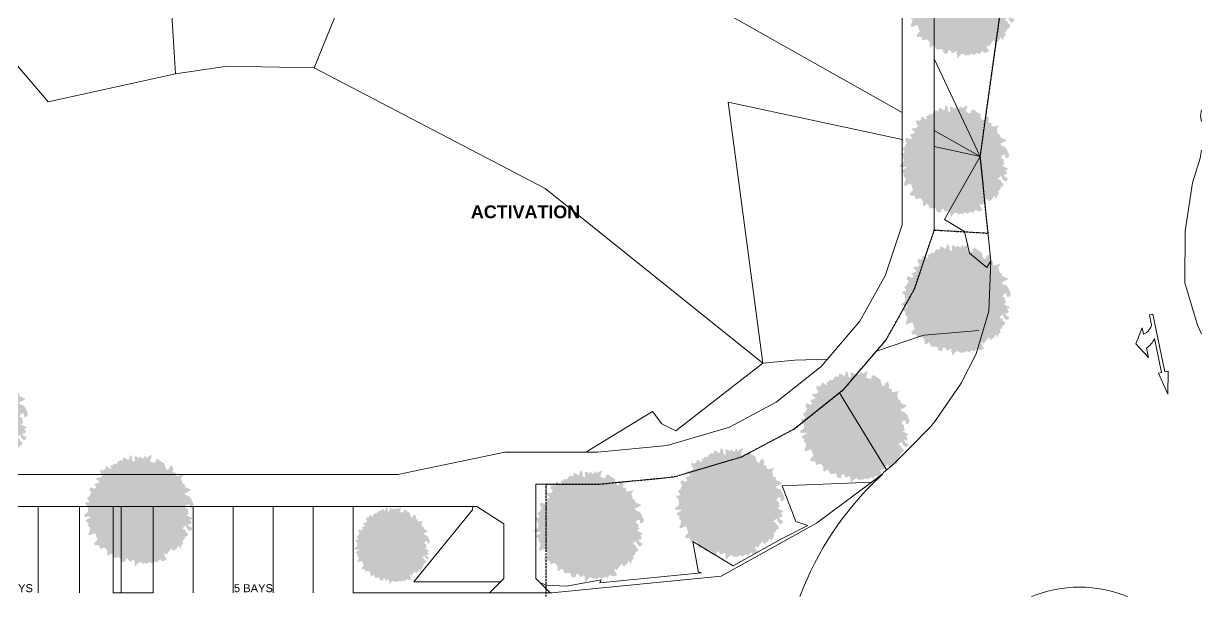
# Model space of a CAD drawing. Header units: metres. Extents: x -2358 to -2214, y 3875 to 4066.
# Drawn here: x -2290 to -2216.4, y 3958.4 to 3994.7 of the extents above; entities that cross this region are included whole.
import ezdxf

# ---------------------------------------------------------------- set-up
doc = ezdxf.new("R2010")
doc.units = ezdxf.units.M
doc.linetypes.add('AEC_Double Dash', pattern=[0.039, 0.015, -0.004, 0.006, -0.004, 0.006, -0.004])
doc.linetypes.add('BOUNDARY Tighter', pattern=[0.008, 0.004, -0.002, 0, -0.002])
for name, color, linetype, lineweight in [('A-DETL', 90, 'Continuous', 13), ('A-DETL-GENF', 92, 'Continuous', 5), ('A-FLOR', 192, 'Continuous', 5), ('C-PROP-LINE', 91, 'AEC_Double Dash', 13), ('C-TOPO', 7, 'Continuous', 5), ('C-TOPO-MAJR', 7, 'Continuous', 20), ('G-ANNO-TEXT', 231, 'Continuous', 5)]:
    doc.layers.add(name, color=color, linetype=linetype, lineweight=lineweight)
doc.styles.add('Arial', font='arial.ttf', dxfattribs={"height": 0.5})
doc.styles.add('Arial_B', font='arialbd.ttf', dxfattribs={"height": 0.8})

# ---------------------------------------------------------------- blocks, each defined once
blk = doc.blocks.new('Family - ___-240017-GA - Part B')
at = {"layer": 'C-PROP-LINE', "color": 33}
for p, q in [((-2228.604, 3997.734), (-2229.187, 3993.549)), ((-2229.834, 3988.898), (-2230.178, 3986.426)), ((-2230.178, 3986.426), (-2229.891, 3983.6)), ((-2234.28, 3978.15), (-2233.604, 3980.175)), ((-2234.869, 3977.096), (-2234.28, 3978.15)), ((-2235.016, 3976.832), (-2235.007, 3976.849)), ((-2238.72, 3971.855), (-2237.865, 3972.855)), ((-2241.255, 3969.836), (-2238.72, 3971.855)), ((-2248.46, 3966.651), (-2245.086, 3967.654)), ((-2245.086, 3967.654), (-2244.966, 3967.718)), ((-2244.8, 3967.805), (-2244.596, 3967.913)), ((-2256.702, 3965.944), (-2256.423, 3965.944)), ((-2256.371, 3965.944), (-2253.993, 3965.944)), ((-2253.993, 3965.944), (-2252.964, 3966.042)), ((-2252.695, 3966.067), (-2252.528, 3966.083)), ((-2257.301, 3965.013), (-2257.301, 3964.797)), ((-2257.301, 3964.745), (-2257.301, 3961.809)), ((-2257.301, 3961.41), (-2257.301, 3961.161))]:
    blk.add_line(p, q, dxfattribs=at)
at = {"layer": 'C-PROP-LINE', "color": 1}
for p, q in [((-2229.187, 3993.549), (-2229.834, 3988.898)), ((-2229.891, 3983.6), (-2229.692, 3981.63)), ((-2233.604, 3980.175), (-2233.053, 3981.825)), ((-2229.692, 3981.63), (-2233.053, 3981.825)), ((-2235.007, 3976.849), (-2234.869, 3977.096)), ((-2236.055, 3974.972), (-2235.016, 3976.832)), ((-2237.865, 3972.855), (-2236.055, 3974.972)), ((-2241.822, 3969.384), (-2241.255, 3969.836)), ((-2244.596, 3967.913), (-2241.822, 3969.384)), ((-2244.966, 3967.718), (-2244.8, 3967.805)), ((-2249.163, 3966.443), (-2248.46, 3966.651)), ((-2257.301, 3965.944), (-2257.301, 3965.013)), ((-2257.301, 3965.944), (-2256.702, 3965.944)), ((-2256.423, 3965.944), (-2256.371, 3965.944)), ((-2252.964, 3966.042), (-2252.695, 3966.067)), ((-2252.528, 3966.083), (-2249.891, 3966.334)), ((-2249.891, 3966.334), (-2249.163, 3966.443)), ((-2257.301, 3964.797), (-2257.301, 3964.745)), ((-2257.301, 3961.809), (-2257.301, 3961.41)), ((-2257.301, 3961.161), (-2257.301, 3958.91))]:
    blk.add_line(p, q, dxfattribs=at)
blk = doc.blocks.new('Tree 7m - Tree-358686-GA - Part B')
at = {"layer": 'A-DETL-GENF', "transparency": 33554585}
blk.add_hatch(color=53, dxfattribs=at).paths.add_polyline_path([(2.357, 2.429), (2.059, 2.371), (1.907, 2.493), (1.922, 2.628), (1.746, 2.671), (1.734, 2.765), (1.546, 2.765), (1.464, 2.938), (1.223, 2.963), (1.215, 3.085), (1.103, 3.108), (0.895, 3.08), (0.898, 3.23), (0.801, 3.308), (0.603, 3.371), (0.574, 3.267), (0.551, 3.074), (0.518, 3.004), (0.43, 2.995), (0.416, 3.042), (0.433, 3.094), (0.41, 3.12), (0.201, 3.075), (-0.092, 3.008), (-0.057, 3.124), (-0.043, 3.226), (-0.353, 3.237), (-0.505, 3.155), (-0.543, 3.225), (-0.471, 3.348), (-0.56, 3.362), (-0.66, 3.278), (-0.87, 3.243), (-0.894, 3.096), (-0.976, 3.12), (-1.113, 3.064), (-1.221, 3.015), (-1.356, 3.067), (-1.458, 2.941), (-1.426, 2.81), (-1.487, 2.637), (-1.408, 2.588), (-1.403, 2.5), (-1.575, 2.485), (-1.68, 2.509), (-1.628, 2.599), (-1.604, 2.76), (-1.622, 2.892), (-1.685, 2.936), (-1.802, 2.936), (-1.884, 2.864), (-1.802, 2.69), (-1.838, 2.516), (-1.894, 2.583), (-1.961, 2.624), (-2.089, 2.593), (-2.089, 2.501), (-2.099, 2.399), (-2.154, 2.385), (-2.254, 2.466), (-2.285, 2.354), (-2.2, 2.242), (-2.204, 2.145), (-2.146, 2.11), (-2.142, 2.025), (-2.239, 2.064), (-2.316, 2.064), (-2.32, 2.014), (-2.332, 1.952), (-2.413, 1.855), (-2.448, 1.793), (-2.404, 1.706), (-2.387, 1.632), (-2.481, 1.564), (-2.566, 1.554), (-2.625, 1.587), (-2.708, 1.63), (-2.701, 1.681), (-2.63, 1.723), (-2.595, 1.851), (-2.706, 1.892), (-2.795, 1.887), (-2.88, 1.839), (-2.907, 1.738), (-2.954, 1.664), (-2.96, 1.55), (-3.008, 1.479), (-3.017, 1.256), (-2.971, 1.159), (-2.892, 1.083), (-2.915, 1.022), (-2.905, 0.908), (-3.022, 0.946), (-3.33, 1.014), (-3.368, 0.976), (-3.294, 0.844), (-3.195, 0.608), (-3.292, 0.501), (-3.203, 0.363), (-3.251, 0.29), (-3.281, 0.226), (-3.279, 0.164), (-3.321, 0.141), (-3.368, 0.052), (-3.593, -0.01), (-3.556, -0.064), (-3.408, -0.112), (-3.215, -0.256), (-3.224, -0.323), (-3.294, -0.361), (-3.303, -0.475), (-3.221, -0.519), (-3.236, -0.609), (-3.353, -0.688), (-3.429, -0.919), (-3.277, -0.96), (-3.098, -0.864), (-3.005, -0.943), (-3.052, -1.118), (-3.166, -1.329), (-3.087, -1.504), (-3.049, -1.706), (-3.011, -1.835), (-2.827, -1.823), (-2.745, -1.7), (-2.707, -1.797), (-2.622, -1.806), (-2.637, -1.896), (-2.549, -1.963), (-2.677, -2.101), (-2.815, -2.162), (-2.885, -2.25), (-2.704, -2.291), (-2.484, -2.323), (-2.59, -2.428), (-2.525, -2.472), (-2.35, -2.402), (-2.297, -2.499), (-2.286, -2.63), (-2.093, -2.61), (-2.169, -2.697), (-2.098, -2.756), (-2.072, -2.847), (-1.982, -2.841), (-1.897, -2.7), (-1.756, -2.586), (-1.748, -2.803), (-1.827, -2.847), (-1.879, -2.961), (-1.856, -3.11), (-1.756, -3.06), (-1.68, -2.978), (-1.549, -2.934), (-1.552, -3.06), (-1.514, -3.104), (-1.481, -3.241), (-1.403, -3.259), (-1.3, -3.151), (-1.23, -3.162), (-1.215, -3.265), (-1.131, -3.268), (-0.967, -3.282), (-0.914, -3.233), (-0.812, -3.233), (-0.759, -3.347), (-0.68, -3.35), (-0.631, -3.3), (-0.517, -3.382), (-0.441, -3.335), (-0.446, -3.244), (-0.35, -3.227), (-0.326, -3.344), (-0.286, -3.51), (-0.215, -3.537), (-0.139, -3.446), (0.036, -3.437), (0.115, -3.589), (0.197, -3.56), (0.296, -3.388), (0.247, -3.309), (0.343, -3.218), (0.527, -3.244), (0.551, -3.3), (0.714, -3.367), (0.735, -3.259), (0.694, -3.159), (0.709, -3.054), (0.796, -3.06), (0.957, -3.133), (1.045, -3.124), (1.06, -3.045), (1.033, -3.007), (1.095, -2.914), (1.188, -2.926), (1.226, -2.972), (1.276, -3.119), (1.358, -3.151), (1.489, -3.083), (1.504, -2.931), (1.542, -2.849), (1.662, -2.849), (1.7, -2.782), (1.861, -2.797), (1.943, -2.782), (1.948, -2.616), (1.995, -2.493), (2.089, -2.56), (2.179, -2.636), (2.261, -2.583), (2.241, -2.382), (2.293, -2.279), (2.416, -2.107), (2.56, -2.075), (2.735, -2.104), (2.802, -2.042), (2.747, -1.923), (2.542, -1.803), (2.545, -1.721), (2.606, -1.738), (2.788, -1.765), (2.922, -1.759), (2.91, -1.618), (2.852, -1.513), (2.963, -1.504), (3.001, -1.344), (2.969, -1.27), (3.022, -1.19), (3.315, -1.012), (3.363, -0.936), (3.246, -0.885), (2.969, -0.788), (2.994, -0.666), (3.032, -0.608), (3.055, -0.498), (3.109, -0.46), (3.088, -0.379), (3.388, -0.353), (3.447, -0.295), (3.454, -0.203), (3.33, -0.12), (3.256, -0.015), (3.327, 0.099), (3.343, 0.186), (3.132, 0.254), (3.078, 0.374), (3.086, 0.524), (3.172, 0.666), (3.254, 0.742), (3.236, 0.829), (3.007, 0.837), (2.982, 0.885), (3.04, 1.182), (2.931, 1.254), (2.847, 1.292), (2.755, 1.404), (2.809, 1.515), (2.842, 1.635), (2.788, 1.719), (2.661, 1.795), (2.557, 1.696), (2.425, 1.691), (2.45, 1.981), (2.156, 2.046), (2.296, 2.218), (2.275, 2.282), (2.372, 2.343)])
blk = doc.blocks.new('Tree 7m - Tree-V80-GA - Part B')
at = {"layer": 'A-DETL-GENF', "transparency": 33554585}
blk.add_hatch(color=53, dxfattribs=at).paths.add_polyline_path([(2.357, 2.429), (2.059, 2.371), (1.907, 2.493), (1.922, 2.628), (1.746, 2.671), (1.734, 2.765), (1.546, 2.765), (1.464, 2.938), (1.223, 2.963), (1.215, 3.085), (1.103, 3.108), (0.895, 3.08), (0.898, 3.23), (0.801, 3.308), (0.603, 3.371), (0.574, 3.267), (0.551, 3.074), (0.518, 3.004), (0.43, 2.995), (0.416, 3.042), (0.433, 3.094), (0.41, 3.12), (0.201, 3.075), (-0.092, 3.008), (-0.057, 3.124), (-0.043, 3.226), (-0.353, 3.237), (-0.505, 3.155), (-0.543, 3.225), (-0.47, 3.348), (-0.56, 3.362), (-0.66, 3.278), (-0.87, 3.243), (-0.894, 3.096), (-0.976, 3.12), (-1.113, 3.064), (-1.221, 3.015), (-1.356, 3.067), (-1.458, 2.941), (-1.426, 2.81), (-1.487, 2.637), (-1.408, 2.588), (-1.403, 2.5), (-1.575, 2.485), (-1.68, 2.509), (-1.628, 2.599), (-1.604, 2.76), (-1.622, 2.892), (-1.685, 2.936), (-1.802, 2.936), (-1.884, 2.864), (-1.802, 2.69), (-1.838, 2.516), (-1.894, 2.583), (-1.961, 2.624), (-2.089, 2.593), (-2.089, 2.501), (-2.099, 2.399), (-2.154, 2.385), (-2.254, 2.466), (-2.285, 2.354), (-2.2, 2.242), (-2.204, 2.145), (-2.146, 2.11), (-2.142, 2.025), (-2.239, 2.064), (-2.316, 2.064), (-2.32, 2.014), (-2.332, 1.952), (-2.413, 1.855), (-2.448, 1.793), (-2.404, 1.706), (-2.387, 1.632), (-2.481, 1.564), (-2.566, 1.554), (-2.625, 1.587), (-2.708, 1.63), (-2.701, 1.681), (-2.63, 1.723), (-2.595, 1.851), (-2.706, 1.892), (-2.795, 1.887), (-2.88, 1.839), (-2.907, 1.738), (-2.954, 1.664), (-2.96, 1.55), (-3.008, 1.479), (-3.017, 1.256), (-2.971, 1.159), (-2.892, 1.083), (-2.915, 1.022), (-2.905, 0.908), (-3.022, 0.946), (-3.33, 1.014), (-3.368, 0.976), (-3.294, 0.844), (-3.195, 0.608), (-3.292, 0.501), (-3.203, 0.363), (-3.251, 0.29), (-3.281, 0.226), (-3.279, 0.164), (-3.321, 0.141), (-3.368, 0.052), (-3.593, -0.01), (-3.556, -0.064), (-3.408, -0.112), (-3.215, -0.256), (-3.224, -0.323), (-3.294, -0.361), (-3.303, -0.475), (-3.221, -0.519), (-3.236, -0.609), (-3.353, -0.688), (-3.429, -0.919), (-3.277, -0.96), (-3.098, -0.864), (-3.005, -0.943), (-3.052, -1.118), (-3.166, -1.329), (-3.087, -1.504), (-3.049, -1.706), (-3.011, -1.835), (-2.827, -1.823), (-2.745, -1.7), (-2.707, -1.797), (-2.622, -1.806), (-2.637, -1.896), (-2.549, -1.963), (-2.677, -2.101), (-2.815, -2.162), (-2.885, -2.25), (-2.704, -2.291), (-2.484, -2.323), (-2.59, -2.428), (-2.525, -2.472), (-2.35, -2.402), (-2.297, -2.499), (-2.286, -2.63), (-2.093, -2.61), (-2.169, -2.697), (-2.098, -2.756), (-2.072, -2.847), (-1.982, -2.841), (-1.897, -2.7), (-1.756, -2.586), (-1.748, -2.803), (-1.827, -2.847), (-1.879, -2.961), (-1.856, -3.11), (-1.756, -3.06), (-1.68, -2.978), (-1.549, -2.934), (-1.552, -3.06), (-1.514, -3.104), (-1.481, -3.241), (-1.403, -3.259), (-1.3, -3.151), (-1.23, -3.162), (-1.215, -3.265), (-1.131, -3.268), (-0.967, -3.282), (-0.914, -3.233), (-0.812, -3.233), (-0.759, -3.347), (-0.68, -3.35), (-0.631, -3.3), (-0.517, -3.382), (-0.441, -3.335), (-0.446, -3.244), (-0.35, -3.227), (-0.326, -3.344), (-0.286, -3.51), (-0.215, -3.537), (-0.139, -3.446), (0.036, -3.437), (0.115, -3.589), (0.197, -3.56), (0.296, -3.388), (0.247, -3.309), (0.343, -3.218), (0.527, -3.244), (0.551, -3.3), (0.714, -3.367), (0.735, -3.259), (0.694, -3.159), (0.709, -3.054), (0.796, -3.06), (0.957, -3.133), (1.045, -3.124), (1.06, -3.045), (1.033, -3.007), (1.095, -2.914), (1.188, -2.926), (1.226, -2.972), (1.276, -3.119), (1.358, -3.151), (1.489, -3.083), (1.504, -2.931), (1.542, -2.849), (1.662, -2.849), (1.7, -2.782), (1.861, -2.797), (1.943, -2.782), (1.948, -2.616), (1.995, -2.493), (2.089, -2.56), (2.179, -2.636), (2.261, -2.583), (2.241, -2.382), (2.293, -2.279), (2.416, -2.107), (2.56, -2.075), (2.735, -2.104), (2.802, -2.042), (2.747, -1.923), (2.542, -1.803), (2.545, -1.721), (2.606, -1.738), (2.788, -1.765), (2.922, -1.759), (2.91, -1.618), (2.852, -1.513), (2.963, -1.504), (3.001, -1.344), (2.969, -1.27), (3.022, -1.19), (3.315, -1.012), (3.363, -0.936), (3.246, -0.885), (2.969, -0.788), (2.994, -0.666), (3.032, -0.608), (3.055, -0.498), (3.109, -0.46), (3.088, -0.379), (3.388, -0.353), (3.447, -0.295), (3.454, -0.203), (3.33, -0.12), (3.256, -0.015), (3.327, 0.099), (3.343, 0.186), (3.132, 0.254), (3.078, 0.374), (3.086, 0.524), (3.172, 0.666), (3.254, 0.742), (3.236, 0.829), (3.007, 0.837), (2.982, 0.885), (3.04, 1.182), (2.931, 1.254), (2.847, 1.292), (2.755, 1.404), (2.809, 1.515), (2.842, 1.635), (2.788, 1.719), (2.661, 1.795), (2.557, 1.696), (2.425, 1.691), (2.45, 1.981), (2.156, 2.046), (2.296, 2.218), (2.275, 2.282), (2.372, 2.343)])
blk = doc.blocks.new('Tree 5m - Tree 2-358685-GA - Part B')
at = {"layer": 'A-DETL-GENF', "transparency": 33554585}
blk.add_hatch(color=53, dxfattribs=at).paths.add_polyline_path([(1.637, 1.676), (1.432, 1.636), (1.327, 1.72), (1.338, 1.813), (1.217, 1.842), (1.208, 1.907), (1.079, 1.907), (1.023, 2.026), (0.857, 2.044), (0.851, 2.128), (0.774, 2.144), (0.631, 2.124), (0.633, 2.227), (0.566, 2.281), (0.43, 2.324), (0.41, 2.253), (0.394, 2.12), (0.371, 2.072), (0.311, 2.066), (0.301, 2.098), (0.313, 2.134), (0.297, 2.151), (0.153, 2.121), (-0.049, 2.075), (-0.024, 2.154), (-0.015, 2.225), (-0.228, 2.232), (-0.333, 2.176), (-0.359, 2.224), (-0.309, 2.308), (-0.371, 2.319), (-0.44, 2.26), (-0.585, 2.236), (-0.601, 2.135), (-0.657, 2.151), (-0.752, 2.113), (-0.826, 2.079), (-0.919, 2.115), (-0.989, 2.029), (-0.967, 1.938), (-1.009, 1.819), (-0.955, 1.785), (-0.951, 1.725), (-1.07, 1.715), (-1.142, 1.731), (-1.106, 1.793), (-1.09, 1.904), (-1.102, 1.994), (-1.145, 2.025), (-1.226, 2.025), (-1.283, 1.975), (-1.226, 1.856), (-1.251, 1.736), (-1.29, 1.782), (-1.335, 1.81), (-1.423, 1.789), (-1.423, 1.725), (-1.431, 1.655), (-1.468, 1.645), (-1.537, 1.701), (-1.559, 1.624), (-1.5, 1.547), (-1.503, 1.48), (-1.463, 1.456), (-1.46, 1.398), (-1.527, 1.424), (-1.58, 1.424), (-1.583, 1.39), (-1.591, 1.347), (-1.647, 1.281), (-1.67, 1.237), (-1.64, 1.178), (-1.629, 1.127), (-1.694, 1.081), (-1.752, 1.073), (-1.792, 1.096), (-1.85, 1.126), (-1.845, 1.161), (-1.796, 1.189), (-1.772, 1.278), (-1.848, 1.306), (-1.91, 1.303), (-1.968, 1.27), (-1.987, 1.2), (-2.019, 1.149), (-2.024, 1.071), (-2.056, 1.022), (-2.063, 0.868), (-2.031, 0.802), (-1.977, 0.749), (-1.993, 0.707), (-1.986, 0.628), (-2.066, 0.655), (-2.278, 0.702), (-2.304, 0.676), (-2.253, 0.584), (-2.185, 0.422), (-2.252, 0.348), (-2.19, 0.254), (-2.224, 0.203), (-2.245, 0.159), (-2.243, 0.116), (-2.272, 0.1), (-2.304, 0.039), (-2.459, -0.004), (-2.434, -0.04), (-2.332, -0.074), (-2.199, -0.173), (-2.205, -0.219), (-2.253, -0.245), (-2.259, -0.324), (-2.203, -0.354), (-2.213, -0.416), (-2.294, -0.471), (-2.346, -0.63), (-2.241, -0.658), (-2.119, -0.591), (-2.054, -0.646), (-2.086, -0.766), (-2.165, -0.911), (-2.111, -1.032), (-2.084, -1.171), (-2.058, -1.26), (-1.931, -1.252), (-1.875, -1.167), (-1.849, -1.234), (-1.791, -1.24), (-1.801, -1.302), (-1.74, -1.348), (-1.829, -1.443), (-1.923, -1.485), (-1.972, -1.546), (-1.847, -1.574), (-1.696, -1.596), (-1.768, -1.669), (-1.724, -1.699), (-1.603, -1.65), (-1.567, -1.717), (-1.559, -1.808), (-1.426, -1.793), (-1.478, -1.854), (-1.43, -1.894), (-1.412, -1.957), (-1.35, -1.952), (-1.291, -1.856), (-1.195, -1.777), (-1.189, -1.926), (-1.243, -1.957), (-1.279, -2.035), (-1.263, -2.138), (-1.195, -2.103), (-1.142, -2.047), (-1.052, -2.017), (-1.054, -2.103), (-1.027, -2.134), (-1.005, -2.228), (-0.951, -2.24), (-0.881, -2.166), (-0.832, -2.174), (-0.822, -2.244), (-0.764, -2.246), (-0.651, -2.256), (-0.615, -2.222), (-0.544, -2.222), (-0.508, -2.301), (-0.454, -2.303), (-0.419, -2.269), (-0.341, -2.325), (-0.289, -2.293), (-0.293, -2.23), (-0.226, -2.218), (-0.21, -2.299), (-0.182, -2.414), (-0.134, -2.432), (-0.081, -2.369), (0.04, -2.363), (0.094, -2.468), (0.15, -2.448), (0.219, -2.329), (0.185, -2.275), (0.251, -2.212), (0.378, -2.23), (0.394, -2.269), (0.507, -2.315), (0.521, -2.24), (0.493, -2.172), (0.503, -2.099), (0.563, -2.103), (0.674, -2.154), (0.734, -2.148), (0.744, -2.093), (0.726, -2.067), (0.768, -2.003), (0.833, -2.011), (0.859, -2.043), (0.893, -2.144), (0.95, -2.166), (1.04, -2.12), (1.05, -2.015), (1.076, -1.959), (1.159, -1.959), (1.185, -1.912), (1.296, -1.922), (1.352, -1.912), (1.356, -1.797), (1.388, -1.713), (1.453, -1.759), (1.515, -1.812), (1.572, -1.775), (1.558, -1.636), (1.594, -1.566), (1.678, -1.447), (1.777, -1.425), (1.898, -1.445), (1.944, -1.403), (1.906, -1.32), (1.765, -1.238), (1.767, -1.181), (1.809, -1.193), (1.934, -1.212), (2.027, -1.208), (2.019, -1.111), (1.978, -1.038), (2.055, -1.032), (2.081, -0.922), (2.059, -0.871), (2.096, -0.816), (2.297, -0.693), (2.33, -0.641), (2.25, -0.606), (2.059, -0.539), (2.076, -0.455), (2.103, -0.415), (2.118, -0.34), (2.155, -0.313), (2.141, -0.257), (2.348, -0.24), (2.388, -0.2), (2.393, -0.137), (2.307, -0.079), (2.257, -0.007), (2.306, 0.072), (2.316, 0.131), (2.171, 0.178), (2.134, 0.261), (2.139, 0.364), (2.199, 0.462), (2.255, 0.515), (2.243, 0.574), (2.085, 0.579), (2.068, 0.613), (2.108, 0.817), (2.033, 0.866), (1.975, 0.893), (1.912, 0.97), (1.948, 1.047), (1.971, 1.129), (1.934, 1.187), (1.847, 1.239), (1.775, 1.171), (1.684, 1.168), (1.702, 1.367), (1.499, 1.412), (1.595, 1.531), (1.581, 1.575), (1.648, 1.617)])
blk = doc.blocks.new('Tree 7m - Tree-V81-GA - Part B')
at = {"layer": 'A-DETL-GENF', "transparency": 33554585}
blk.add_hatch(color=53, dxfattribs=at).paths.add_polyline_path([(2.357, 2.429), (2.059, 2.371), (1.907, 2.493), (1.922, 2.628), (1.746, 2.671), (1.734, 2.765), (1.546, 2.765), (1.464, 2.938), (1.223, 2.963), (1.215, 3.085), (1.103, 3.108), (0.895, 3.08), (0.898, 3.23), (0.801, 3.308), (0.603, 3.371), (0.574, 3.267), (0.551, 3.074), (0.518, 3.004), (0.43, 2.995), (0.416, 3.042), (0.433, 3.094), (0.41, 3.12), (0.142, 3.062), (-0.092, 3.008), (-0.057, 3.124), (-0.043, 3.226), (-0.353, 3.237), (-0.505, 3.155), (-0.543, 3.225), (-0.47, 3.348), (-0.56, 3.362), (-0.66, 3.278), (-0.87, 3.243), (-0.894, 3.096), (-0.976, 3.12), (-1.123, 3.06), (-1.221, 3.015), (-1.356, 3.067), (-1.458, 2.941), (-1.426, 2.81), (-1.487, 2.637), (-1.408, 2.588), (-1.403, 2.5), (-1.575, 2.485), (-1.68, 2.509), (-1.628, 2.599), (-1.604, 2.76), (-1.622, 2.892), (-1.685, 2.936), (-1.802, 2.936), (-1.884, 2.864), (-1.802, 2.69), (-1.838, 2.516), (-1.894, 2.583), (-1.961, 2.624), (-2.089, 2.593), (-2.089, 2.501), (-2.099, 2.399), (-2.154, 2.385), (-2.254, 2.466), (-2.285, 2.354), (-2.2, 2.242), (-2.204, 2.145), (-2.146, 2.11), (-2.142, 2.025), (-2.239, 2.064), (-2.316, 2.064), (-2.32, 2.014), (-2.332, 1.952), (-2.413, 1.855), (-2.448, 1.793), (-2.404, 1.706), (-2.387, 1.632), (-2.481, 1.564), (-2.566, 1.554), (-2.625, 1.587), (-2.708, 1.63), (-2.701, 1.681), (-2.63, 1.723), (-2.595, 1.851), (-2.706, 1.892), (-2.795, 1.887), (-2.88, 1.839), (-2.907, 1.738), (-2.954, 1.664), (-2.96, 1.55), (-3.008, 1.479), (-3.017, 1.256), (-2.971, 1.159), (-2.892, 1.083), (-2.915, 1.022), (-2.905, 0.908), (-3.022, 0.946), (-3.33, 1.014), (-3.368, 0.976), (-3.294, 0.844), (-3.195, 0.608), (-3.292, 0.501), (-3.203, 0.363), (-3.251, 0.29), (-3.281, 0.226), (-3.279, 0.164), (-3.321, 0.141), (-3.368, 0.052), (-3.593, -0.01), (-3.556, -0.064), (-3.408, -0.112), (-3.215, -0.256), (-3.224, -0.323), (-3.294, -0.361), (-3.303, -0.475), (-3.221, -0.519), (-3.236, -0.609), (-3.353, -0.688), (-3.429, -0.919), (-3.277, -0.96), (-3.098, -0.864), (-3.005, -0.943), (-3.052, -1.118), (-3.166, -1.329), (-3.087, -1.504), (-3.049, -1.706), (-3.011, -1.835), (-2.827, -1.823), (-2.745, -1.7), (-2.707, -1.797), (-2.622, -1.806), (-2.637, -1.896), (-2.549, -1.963), (-2.677, -2.101), (-2.815, -2.162), (-2.885, -2.25), (-2.704, -2.291), (-2.484, -2.323), (-2.59, -2.428), (-2.525, -2.472), (-2.35, -2.402), (-2.297, -2.499), (-2.286, -2.63), (-2.093, -2.61), (-2.169, -2.697), (-2.098, -2.756), (-2.072, -2.847), (-1.982, -2.841), (-1.897, -2.7), (-1.756, -2.586), (-1.748, -2.803), (-1.827, -2.847), (-1.879, -2.961), (-1.856, -3.11), (-1.756, -3.06), (-1.68, -2.978), (-1.549, -2.934), (-1.552, -3.06), (-1.514, -3.104), (-1.481, -3.241), (-1.403, -3.259), (-1.3, -3.151), (-1.23, -3.162), (-1.215, -3.265), (-1.131, -3.268), (-0.967, -3.282), (-0.914, -3.233), (-0.812, -3.233), (-0.759, -3.347), (-0.68, -3.35), (-0.631, -3.3), (-0.517, -3.382), (-0.441, -3.335), (-0.446, -3.244), (-0.35, -3.227), (-0.326, -3.344), (-0.286, -3.51), (-0.215, -3.537), (-0.139, -3.446), (0.036, -3.437), (0.115, -3.589), (0.197, -3.56), (0.296, -3.388), (0.247, -3.309), (0.343, -3.218), (0.527, -3.244), (0.551, -3.3), (0.714, -3.367), (0.735, -3.259), (0.694, -3.159), (0.709, -3.054), (0.796, -3.06), (0.957, -3.133), (1.045, -3.124), (1.06, -3.045), (1.033, -3.007), (1.095, -2.914), (1.188, -2.926), (1.226, -2.972), (1.276, -3.119), (1.358, -3.151), (1.489, -3.083), (1.504, -2.931), (1.542, -2.849), (1.662, -2.849), (1.7, -2.782), (1.861, -2.797), (1.943, -2.782), (1.948, -2.616), (1.995, -2.493), (2.089, -2.56), (2.179, -2.636), (2.261, -2.583), (2.241, -2.382), (2.293, -2.279), (2.416, -2.107), (2.56, -2.075), (2.735, -2.104), (2.802, -2.042), (2.747, -1.923), (2.542, -1.803), (2.545, -1.721), (2.606, -1.738), (2.788, -1.765), (2.922, -1.759), (2.91, -1.618), (2.852, -1.513), (2.963, -1.504), (3.001, -1.344), (2.969, -1.27), (3.022, -1.19), (3.315, -1.012), (3.363, -0.936), (3.246, -0.885), (2.969, -0.788), (2.994, -0.666), (3.032, -0.608), (3.055, -0.498), (3.109, -0.46), (3.088, -0.379), (3.388, -0.353), (3.447, -0.295), (3.454, -0.203), (3.33, -0.12), (3.256, -0.015), (3.327, 0.099), (3.343, 0.186), (3.132, 0.254), (3.078, 0.374), (3.086, 0.524), (3.172, 0.666), (3.254, 0.742), (3.236, 0.829), (3.007, 0.837), (2.982, 0.885), (3.04, 1.182), (2.931, 1.254), (2.847, 1.292), (2.755, 1.404), (2.809, 1.515), (2.842, 1.635), (2.788, 1.719), (2.661, 1.795), (2.557, 1.696), (2.425, 1.691), (2.45, 1.981), (2.156, 2.046), (2.296, 2.218), (2.275, 2.282), (2.372, 2.343)])

msp = doc.modelspace()

# ---------------------------------------------------------------- linework, layer by layer
at = {"layer": 'A-DETL', "linetype": 'BOUNDARY Tighter', "lineweight": 25}
for p, q in [((-2230.1782, 3986.4257), (-2226.9834, 4009.3818)), ((-2229.6917, 3981.6302), (-2230.1782, 3986.4257)), ((-2234.2799, 3978.1504), (-2233.0527, 3981.8253)), ((-2233.0527, 3981.8253), (-2229.6917, 3981.6302)), ((-2236.0551, 3974.972), (-2234.2799, 3978.1504)), ((-2238.72, 3971.8553), (-2236.0551, 3974.972)), ((-2241.8221, 3969.3841), (-2238.72, 3971.8553)), ((-2245.0861, 3967.6537), (-2241.8221, 3969.3841)), ((-2249.1626, 3966.4428), (-2245.0861, 3967.6537)), ((-2257.3005, 3958.9104), (-2257.3005, 3965.9439)), ((-2257.3005, 3965.9439), (-2253.9934, 3965.9439)), ((-2253.9934, 3965.9439), (-2249.8909, 3966.3344))]:
    msp.add_line(p, q, dxfattribs=at)
at = {"layer": 'A-DETL', "color": 253, "lineweight": 5}
for p, q in [((-2219.4006, 3976.5662), (-2219.6012, 3976.5235)), ((-2219.6012, 3976.5235), (-2219.4892, 3975.9914)), ((-2218.6408, 3972.9542), (-2219.4006, 3976.5662)), ((-2220.0583, 3975.7218), (-2220.4573, 3974.7103)), ((-2219.9755, 3975.3234), (-2220.0583, 3975.7218)), ((-2220.4573, 3974.7103), (-2219.6701, 3973.8541)), ((-2219.9426, 3975.3284), (-2219.9755, 3975.3234)), ((-2219.2884, 3975.0368), (-2218.8415, 3972.912)), ((-2219.6701, 3973.8541), (-2219.7915, 3974.438)), ((-2218.8415, 3972.912), (-2219.0372, 3972.8708)), ((-2219.0372, 3972.8708), (-2218.453, 3971.563)), ((-2218.4451, 3972.9953), (-2218.6408, 3972.9542)), ((-2218.453, 3971.563), (-2218.4451, 3972.9953)), ((-2289.0583, 3964.5439), (-2289.0583, 3959.1439)), ((-2286.4583, 3964.5439), (-2286.4583, 3959.1439)), ((-2283.8583, 3964.5439), (-2283.8583, 3961.1468)), ((-2281.8583, 3964.5439), (-2281.8583, 3961.0571)), ((-2279.3583, 3964.5439), (-2279.3583, 3959.1439)), ((-2276.8583, 3964.5439), (-2276.8583, 3959.1439)), ((-2274.3583, 3964.5439), (-2274.3583, 3959.1439)), ((-2271.8583, 3964.5439), (-2271.8583, 3959.1439)), ((-2269.3583, 3964.5439), (-2269.3583, 3959.1439)), ((-2283.8583, 3961.1468), (-2283.8583, 3959.1439)), ((-2281.8583, 3961.0571), (-2281.8583, 3959.1439))]:
    msp.add_line(p, q, dxfattribs=at)
for centre, radius, start, end in [((-2220.3731, 3976.1772), 0.9517, 296.898591, 333.948548), ((-2219.8415, 3975.9173), 0.36, 333.948548, 11.879327), ((-2220.8003, 3975.7963), 1.6919, 306.602006, 333.327712)]:
    msp.add_arc(centre, radius, start, end, dxfattribs=at)
at = {"layer": 'A-FLOR'}
for p, q in [((-2235.0527, 4008.0487), (-2235.0527, 3982.1504)), ((-2233.0527, 3981.8253), (-2233.0527, 4008.3655)), ((-2227.2369, 4007.5603), (-2230.1782, 3986.4257)), ((-2216.4058, 3988.971), (-2216.3559, 3989.3324)), ((-2216.3559, 3988.6071), (-2216.4058, 3988.971)), ((-2216.4398, 3986.316), (-2216.3559, 3986.8198)), ((-2230.1782, 3986.4257), (-2229.5139, 3979.8779)), ((-2216.9216, 3984.7762), (-2216.4398, 3986.316)), ((-2217.3713, 3981.762), (-2216.9216, 3984.7762)), ((-2235.0527, 3982.1504), (-2236.1175, 3978.9618)), ((-2234.2799, 3978.1504), (-2233.0527, 3981.8253)), ((-2217.3861, 3978.5171), (-2217.3713, 3981.762)), ((-2229.5139, 3979.8779), (-2229.5754, 3978.32)), ((-2236.1175, 3978.9618), (-2237.7043, 3976.1207)), ((-2216.5946, 3975.879), (-2217.3861, 3978.5171)), ((-2236.0551, 3974.972), (-2234.2799, 3978.1504)), ((-2229.6368, 3976.762), (-2230.4266, 3974.0919)), ((-2237.7043, 3976.1207), (-2240.1158, 3973.3004)), ((-2216.3559, 3975.3429), (-2216.5946, 3975.879)), ((-2238.72, 3971.8553), (-2236.0551, 3974.972)), ((-2230.4266, 3974.0919), (-2231.3706, 3972.2572)), ((-2240.1158, 3973.3004), (-2242.9229, 3971.0642)), ((-2241.8221, 3969.3841), (-2238.72, 3971.8553)), ((-2231.3706, 3972.2572), (-2233.0122, 3969.8633)), ((-2242.9229, 3971.0642), (-2245.8467, 3969.5142)), ((-2233.0122, 3969.8633), (-2233.2832, 3969.532)), ((-2245.8467, 3969.5142), (-2249.7392, 3968.3579)), ((-2245.0861, 3967.6537), (-2241.8221, 3969.3841)), ((-2249.7392, 3968.3579), (-2254.0884, 3967.9439)), ((-2234.6031, 3968.2005), (-2235.6271, 3967.1676)), ((-2259.8884, 3967.9439), (-2266.5832, 3966.5439)), ((-2254.0884, 3967.9439), (-2259.8884, 3967.9439)), ((-2249.3561, 3966.3853), (-2245.0861, 3967.6537)), ((-2236.2652, 3966.5825), (-2236.223, 3966.6801)), ((-2236.223, 3966.6801), (-2235.6271, 3967.1676)), ((-2266.5832, 3966.5439), (-2293.5542, 3966.5439)), ((-2257.9515, 3960.0439), (-2257.9515, 3965.9439)), ((-2257.9515, 3965.9439), (-2253.9934, 3965.9439)), ((-2253.9934, 3965.9439), (-2249.3561, 3966.3853)), ((-2236.2652, 3966.5825), (-2240.4068, 3963.4978)), ((-2284.3583, 3964.5439), (-2296.7963, 3964.5439)), ((-2292.8691, 3964.5439), (-2261.6263, 3964.5439)), ((-2284.3583, 3964.5439), (-2284.3583, 3959.1439)), ((-2281.8583, 3964.5439), (-2281.8583, 3959.1439)), ((-2269.3583, 3959.1439), (-2269.3583, 3964.5439)), ((-2261.6263, 3964.5439), (-2259.9515, 3963.4684)), ((-2259.9515, 3963.4684), (-2259.9515, 3960.0439)), ((-2240.4068, 3963.4978), (-2246.3637, 3960.1971)), ((-2259.9515, 3960.0439), (-2260.8515, 3959.1439)), ((-2257.0515, 3959.1439), (-2257.9515, 3960.0439)), ((-2256.9459, 3959.1439), (-2246.3637, 3960.1971)), ((-2284.3583, 3959.1439), (-2281.8583, 3959.1439)), ((-2269.3583, 3959.1439), (-2256.9459, 3959.1439))]:
    msp.add_line(p, q, dxfattribs=at)
for centre, radius, start, end in [((-2222.91, 3951.9644), 19.8002, 133.244016, 159.462708), ((-2222.91, 3951.9644), 19.8002, 132.570266, 133.244016), ((-2222.91, 3951.9644), 19.8002, 132.415168, 132.570266), ((-2223.9774, 3951.6053), 7.9, 67.646449, 112.353551)]:
    msp.add_arc(centre, radius, start, end, dxfattribs=at)
at = {"layer": 'C-TOPO'}
for p, q in [((-2229.5754, 3978.32), (-2229.6368, 3976.762)), ((-2233.2832, 3969.532), (-2234.6031, 3968.2005))]:
    msp.add_line(p, q, dxfattribs=at)
at = {"layer": 'C-TOPO-MAJR', "color": 8, "lineweight": 15}
for p, q in [((-2235.0527, 3989.1751), (-2255.2916, 4000.5906)), ((-2269.7303, 3997.0534), (-2271.7977, 3991.9596)), ((-2280.4571, 3991.5895), (-2280.7102, 3995.6008)), ((-2293.0778, 3995.2694), (-2288.4252, 3989.8426)), ((-2233.0527, 3992.5232), (-2230.1782, 3986.4257)), ((-2277.2321, 3992.0664), (-2280.4571, 3991.5895)), ((-2277.2321, 3992.0664), (-2271.7977, 3991.9596)), ((-2271.7977, 3991.9596), (-2257.3663, 3984.4164)), ((-2288.4252, 3989.8426), (-2280.4571, 3991.5895)), ((-2245.9346, 3989.8228), (-2235.0527, 3987.4766)), ((-2243.754, 3973.5081), (-2245.9346, 3989.8228)), ((-2257.3663, 3984.4164), (-2243.754, 3973.5081)), ((-2232.0781, 3983.0806), (-2232.4217, 3982.4757)), ((-2232.4217, 3982.4757), (-2231.1629, 3981.728)), ((-2231.1629, 3981.728), (-2230.8448, 3980.3767)), ((-2229.5307, 3979.8518), (-2229.5139, 3979.8779)), ((-2236.6618, 3974.2624), (-2233.9021, 3975.1885)), ((-2249.2086, 3969.2673), (-2243.754, 3973.5081)), ((-2241.7662, 3973.6969), (-2243.754, 3973.5081)), ((-2239.7209, 3973.7622), (-2241.7662, 3973.6969)), ((-2250.6687, 3970.4918), (-2254.819, 3967.9439)), ((-2250.0714, 3969.717), (-2250.6687, 3970.4918)), ((-2250.0714, 3969.717), (-2249.2086, 3969.2673)), ((-2242.5636, 3965.8413), (-2236.9555, 3966.0684)), ((-2241.711, 3963.6012), (-2242.5636, 3965.8413)), ((-2261.8819, 3964.5439), (-2261.9084, 3964.3274)), ((-2261.9084, 3964.3274), (-2265.5666, 3959.8431)), ((-2242.6499, 3962.497), (-2240.9567, 3963.3661)), ((-2240.9567, 3963.3661), (-2241.711, 3963.6012)), ((-2247.8122, 3960.5173), (-2248.1431, 3962.3624)), ((-2245.6283, 3960.8466), (-2242.6499, 3962.497)), ((-2253.9511, 3959.7758), (-2247.6018, 3960.4077)), ((-2247.7953, 3960.4687), (-2247.8122, 3960.5173)), ((-2247.6018, 3960.4077), (-2247.7953, 3960.4687)), ((-2265.5666, 3959.8431), (-2260.1523, 3959.8431)), ((-2257.6967, 3959.7891), (-2257.2979, 3959.6311)), ((-2257.2979, 3959.6311), (-2256.0391, 3959.5587)), ((-2256.0391, 3959.5587), (-2253.8565, 3959.9549)), ((-2253.8565, 3959.9549), (-2253.9511, 3959.7758))]:
    msp.add_line(p, q, dxfattribs=at)
at = {"layer": 'C-TOPO-MAJR', "color": 63, "lineweight": 15}
for p, q in [((-2230.1782, 3986.4257), (-2233.0527, 3988.047)), ((-2233.0527, 3987.0454), (-2230.1782, 3986.4257)), ((-2230.1782, 3986.4257), (-2232.0757, 3983.0848)), ((-2230.8448, 3980.3767), (-2229.7626, 3979.4914)), ((-2229.7626, 3979.4914), (-2229.5313, 3979.851)), ((-2233.6823, 3975.2623), (-2230.2645, 3975.5364)), ((-2233.901, 3975.1889), (-2233.6823, 3975.2623)), ((-2237.6388, 3969.4603), (-2238.9785, 3971.6493)), ((-2236.0326, 3966.8359), (-2237.6382, 3969.4593)), ((-2248.1431, 3962.3624), (-2245.6283, 3960.8466))]:
    msp.add_line(p, q, dxfattribs=at)

# ---------------------------------------------------------------- block references
at = {"layer": 'A-DETL-GENF', "color": 53, "transparency": 33554585, "rotation": 220.1293300237995}
for name, p in [('Tree 7m - Tree-V80-GA - Part B', (-2231.3325, 3995.9618)), ('Tree 7m - Tree-V80-GA - Part B', (-2231.6526, 3977.3752)), ('Tree 7m - Tree-358686-GA - Part B', (-2282.7205, 3964.1875)), ('Tree 7m - Tree-V80-GA - Part B', (-2254.5798, 3963.2262))]:
    msp.add_blockref(name, p, dxfattribs=at)
at = {"layer": 'A-DETL-GENF', "transparency": 33554585, "rotation": 220.1293300237995}
for name, p in [('Tree 7m - Tree-V81-GA - Part B', (-2231.7526, 3986.037)), ('Tree 7m - Tree-V81-GA - Part B', (-2293.0717, 3969.8689)), ('Tree 7m - Tree-V81-GA - Part B', (-2237.9794, 3969.4326)), ('Tree 7m - Tree-V81-GA - Part B', (-2245.7894, 3964.6185)), ('Tree 5m - Tree 2-358685-GA - Part B', (-2266.8867, 3962.0553))]:
    msp.add_blockref(name, p, dxfattribs=at)
at = {"layer": 'C-PROP-LINE', "color": 1}
msp.add_blockref('Family - ___-240017-GA - Part B', (0, 0), dxfattribs=at)

# ---------------------------------------------------------------- texts
at = {"layer": 'G-ANNO-TEXT', "color": 7, "lineweight": 13, "insert": (-2262.0072, 3983.3657), "char_height": 0.8, "width": 8.257381, "attachment_point": 1, "style": 'Arial_B'}
msp.add_mtext('ACTIVATION', dxfattribs=at)
at = {"layer": 'G-ANNO-TEXT', "color": 7, "char_height": 0.5, "width": 2.95021, "attachment_point": 1, "style": 'Arial'}
for insert in [(-2291.8197, 3959.6887), (-2276.8197, 3959.6887)]:
    msp.add_mtext('5 BAYS', dxfattribs=dict(at, insert=insert))

doc.saveas('drawing.dxf')
